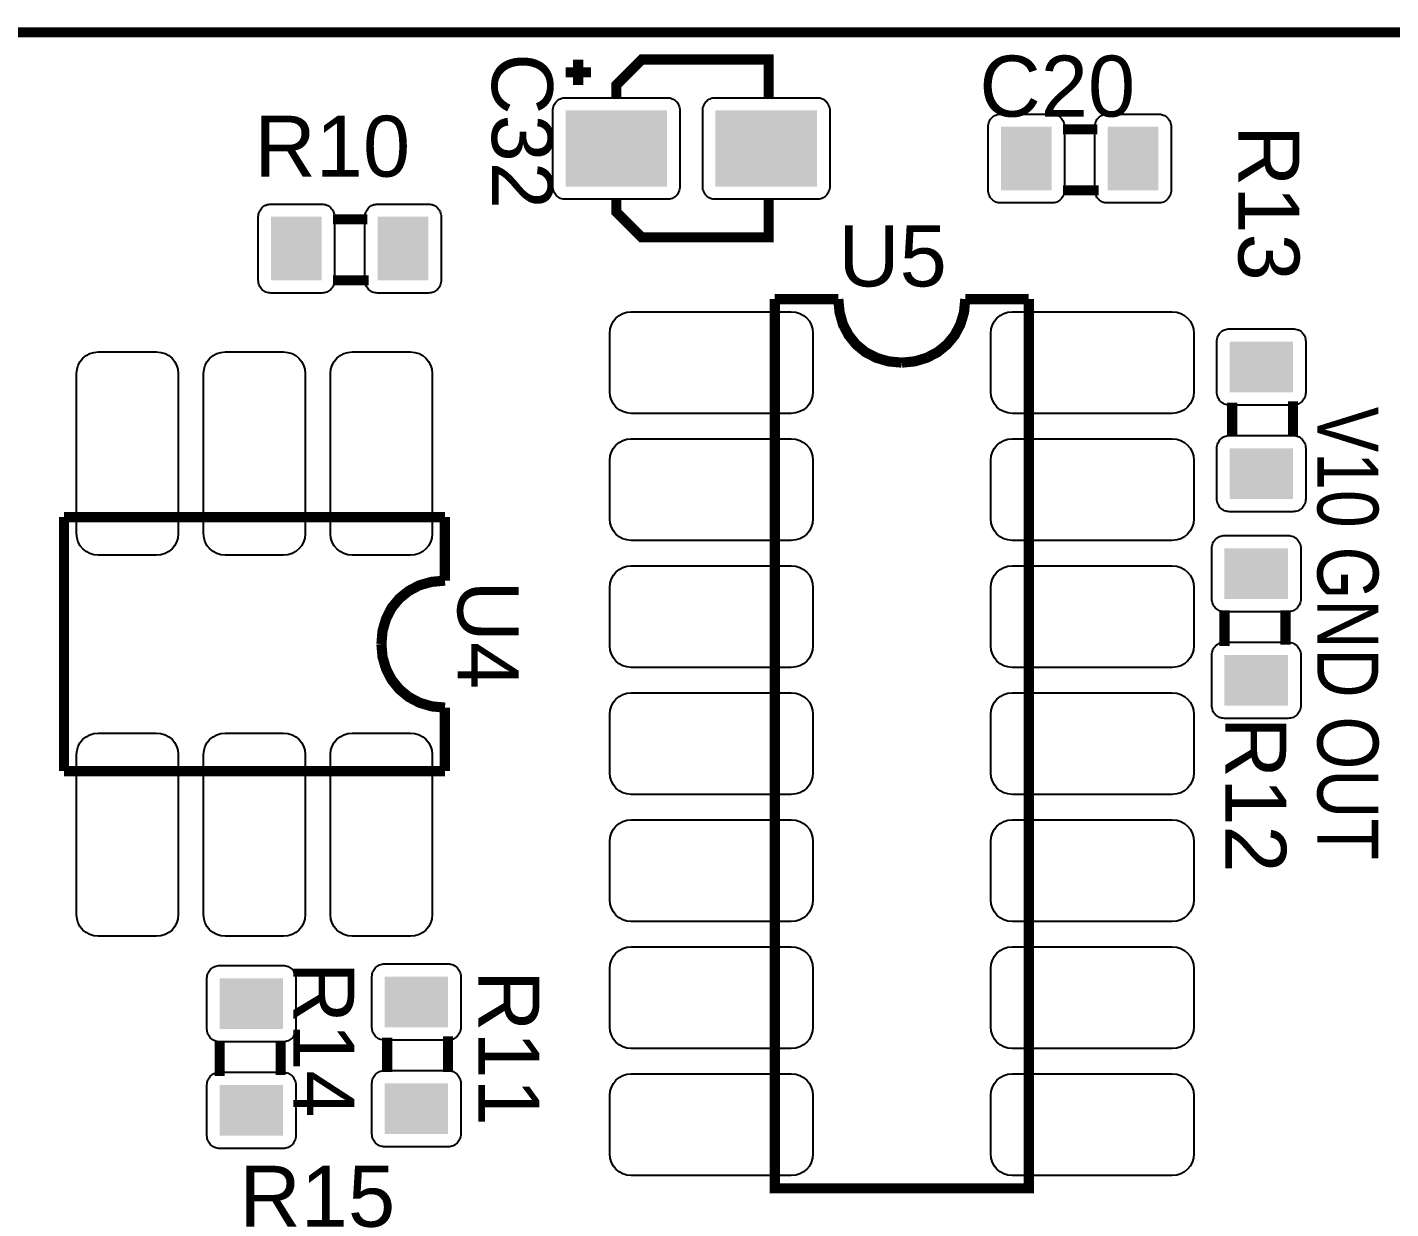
# Model space of a CAD drawing. Header units: inches. Extents: x 15 to 148, y 10 to 111.
# Drawn here: x 131.947 to 133.235, y 107.409 to 108.525 of the extents above; entities that cross this region are included whole.
import ezdxf

# ---------------------------------------------------------------- set-up
doc = ezdxf.new("R2010")
doc.units = ezdxf.units.IN
doc.header["$MEASUREMENT"] = 0
doc.layers.add('BLK_12AWG', color=7, linetype='Continuous')

# ---------------------------------------------------------------- blocks, each defined once
blk = doc.blocks.new('RPAD')
blk.add_trace([(-0.5, -0.5), (-0.5, 0.5), (0.5, -0.5), (0.5, 0.5)])
blk = doc.blocks.new('i2c')
at = {"const_width": 0.008}
for points in [[(129.4798, 105.3043), (131.5396, 105.3043), (131.5396, 109.1728), (129.4798, 109.1728), (129.4798, 105.3043)], [(129.4798, 105.3043), (131.5396, 105.3043), (131.5396, 109.1728), (129.4798, 109.1728), (129.4798, 105.3043)], [(129.4798, 105.3043), (131.5396, 105.3043), (131.5396, 109.1728), (129.4798, 109.1728), (129.4798, 105.3043)], [(129.7982, 108.6206), (129.7702, 108.6206)], [(129.7982, 108.6206), (129.7702, 108.6206)], [(129.7982, 108.6206), (129.7702, 108.6206)], [(129.9349, 108.6146), (129.9619, 108.6146)], [(129.9349, 108.6146), (129.9619, 108.6146)], [(129.9349, 108.6146), (129.9619, 108.6146)], [(129.7982, 108.5726), (129.7712, 108.5726)], [(129.7982, 108.5726), (129.7712, 108.5726)], [(129.7982, 108.5726), (129.7712, 108.5726)], [(129.9349, 108.5666), (129.9629, 108.5666)], [(129.9349, 108.5666), (129.9629, 108.5666)], [(129.9349, 108.5666), (129.9629, 108.5666)], [(129.5561, 108.4395), (129.5561, 108.4665)], [(129.5561, 108.4395), (129.5561, 108.4665)], [(129.5561, 108.4395), (129.5561, 108.4665)], [(129.6041, 108.4395), (129.6041, 108.4675)], [(129.6041, 108.4395), (129.6041, 108.4675)], [(129.6041, 108.4395), (129.6041, 108.4675)], [(129.6898, 108.3625), (129.6898, 108.4125)], [(129.6898, 108.2125), (130.3898, 108.2125), (130.3898, 108.4125), (129.6898, 108.4125)], [(129.6898, 108.3625), (129.6898, 108.4125)], [(129.6898, 108.2125), (130.3898, 108.2125), (130.3898, 108.4125), (129.6898, 108.4125)], [(129.6898, 108.3625), (129.6898, 108.4125)], [(129.6898, 108.2125), (130.3898, 108.2125), (130.3898, 108.4125), (129.6898, 108.4125)], [(129.7398, 108.3125), (129.7388, 108.3227), (129.736, 108.3321), (129.7316, 108.3406), (129.7256, 108.348), (129.7183, 108.3541), (129.7098, 108.3586), (129.7002, 108.3615), (129.6898, 108.3625)], [(129.7398, 108.3125), (129.7388, 108.3227), (129.736, 108.3321), (129.7316, 108.3406), (129.7256, 108.348), (129.7183, 108.3541), (129.7098, 108.3586), (129.7002, 108.3615), (129.6898, 108.3625)], [(129.7398, 108.3125), (129.7388, 108.3227), (129.736, 108.3321), (129.7316, 108.3406), (129.7256, 108.348), (129.7183, 108.3541), (129.7098, 108.3586), (129.7002, 108.3615), (129.6898, 108.3625)], [(129.7398, 108.3125), (129.7388, 108.302), (129.736, 108.2925), (129.7316, 108.2839), (129.7256, 108.2766), (129.7183, 108.2707), (129.7098, 108.2662), (129.7002, 108.2635), (129.6898, 108.2625)], [(129.7398, 108.3125), (129.7388, 108.302), (129.736, 108.2925), (129.7316, 108.2839), (129.7256, 108.2766), (129.7183, 108.2707), (129.7098, 108.2662), (129.7002, 108.2635), (129.6898, 108.2625)], [(129.7398, 108.3125), (129.7388, 108.302), (129.736, 108.2925), (129.7316, 108.2839), (129.7256, 108.2766), (129.7183, 108.2707), (129.7098, 108.2662), (129.7002, 108.2635), (129.6898, 108.2625)], [(129.6898, 108.2125), (129.6898, 108.2625)], [(129.6898, 108.2125), (129.6898, 108.2625)], [(129.6898, 108.2125), (129.6898, 108.2625)], [(129.5312, 108.0877), (129.5212, 108.0877), (129.5012, 108.1077), (129.5012, 108.2077), (129.5312, 108.2077)], [(129.5312, 108.0877), (129.5212, 108.0877), (129.5012, 108.1077), (129.5012, 108.2077), (129.5312, 108.2077)], [(129.5312, 108.0877), (129.5212, 108.0877), (129.5012, 108.1077), (129.5012, 108.2077), (129.5312, 108.2077)], [(129.6112, 108.2077), (129.6412, 108.2077), (129.6412, 108.1077), (129.6212, 108.0877), (129.6112, 108.0877)], [(129.6112, 108.2077), (129.6412, 108.2077), (129.6412, 108.1077), (129.6212, 108.0877), (129.6112, 108.0877)], [(129.6112, 108.2077), (129.6412, 108.2077), (129.6412, 108.1077), (129.6212, 108.0877), (129.6112, 108.0877)], [(129.5112, 108.0677), (129.5112, 108.0477)], [(129.5112, 108.0677), (129.5112, 108.0477)], [(129.5112, 108.0677), (129.5112, 108.0477)], [(129.5212, 108.0577), (129.5012, 108.0577)], [(129.5212, 108.0577), (129.5012, 108.0577)], [(129.5212, 108.0577), (129.5012, 108.0577)], [(129.8614, 107.9527), (129.9114, 107.9527)], [(129.8614, 107.9527), (129.8614, 107.6527)], [(129.8614, 107.9527), (129.9114, 107.9527)], [(129.8614, 107.9527), (129.8614, 107.6527)], [(129.8614, 107.9527), (129.9114, 107.9527)], [(129.8614, 107.9527), (129.8614, 107.6527)], [(129.9614, 107.9027), (129.9509, 107.9036), (129.9414, 107.9064), (129.9328, 107.9108), (129.9255, 107.9168), (129.9196, 107.9241), (129.9151, 107.9326), (129.9124, 107.9422), (129.9114, 107.9527)], [(129.9614, 107.9027), (129.9509, 107.9036), (129.9414, 107.9064), (129.9328, 107.9108), (129.9255, 107.9168), (129.9196, 107.9241), (129.9151, 107.9326), (129.9124, 107.9422), (129.9114, 107.9527)], [(129.9614, 107.9027), (129.9509, 107.9036), (129.9414, 107.9064), (129.9328, 107.9108), (129.9255, 107.9168), (129.9196, 107.9241), (129.9151, 107.9326), (129.9124, 107.9422), (129.9114, 107.9527)], [(129.9614, 107.9027), (129.9716, 107.9036), (129.981, 107.9064), (129.9895, 107.9108), (129.9969, 107.9168), (130.003, 107.9241), (130.0075, 107.9326), (130.0104, 107.9422), (130.0114, 107.9527)], [(129.9614, 107.9027), (129.9716, 107.9036), (129.981, 107.9064), (129.9895, 107.9108), (129.9969, 107.9168), (130.003, 107.9241), (130.0075, 107.9326), (130.0104, 107.9422), (130.0114, 107.9527)], [(129.9614, 107.9027), (129.9716, 107.9036), (129.981, 107.9064), (129.9895, 107.9108), (129.9969, 107.9168), (130.003, 107.9241), (130.0075, 107.9326), (130.0104, 107.9422), (130.0114, 107.9527)], [(130.0114, 107.9527), (130.0614, 107.9527)], [(130.0114, 107.9527), (130.0614, 107.9527)], [(130.0114, 107.9527), (130.0614, 107.9527)], [(130.0614, 107.9527), (130.0614, 107.6527)], [(130.0614, 107.9527), (130.0614, 107.6527)], [(130.0614, 107.9527), (130.0614, 107.6527)], [(130.2982, 107.9552), (130.2702, 107.9552)], [(130.2982, 107.9552), (130.2702, 107.9552)], [(130.2982, 107.9552), (130.2702, 107.9552)], [(130.2982, 107.9072), (130.2712, 107.9072)], [(130.2982, 107.9072), (130.2712, 107.9072)], [(130.2982, 107.9072), (130.2712, 107.9072)], [(129.675, 107.8647), (129.675, 107.8927)], [(129.675, 107.8647), (129.675, 107.8927)], [(129.675, 107.8647), (129.675, 107.8927)], [(129.627, 107.8647), (129.627, 107.8917)], [(129.627, 107.8647), (129.627, 107.8917)], [(129.627, 107.8647), (129.627, 107.8917)], [(130.2735, 107.8233), (130.3005, 107.8233)], [(130.2735, 107.8233), (130.3005, 107.8233)], [(130.2735, 107.8233), (130.3005, 107.8233)], [(130.2735, 107.7753), (130.3015, 107.7753)], [(130.2735, 107.7753), (130.3015, 107.7753)], [(130.2735, 107.7753), (130.3015, 107.7753)], [(129.8614, 107.6527), (130.0614, 107.6527)], [(129.8614, 107.6527), (130.0614, 107.6527)], [(129.8614, 107.6527), (130.0614, 107.6527)]]:
    blk.add_lwpolyline(points, dxfattribs=at)
for points in [[(129.7632, 108.5606), (129.7232, 108.5606), (129.7221, 108.5606), (129.7211, 108.5608), (129.7201, 108.561), (129.7192, 108.5614), (129.7183, 108.5618), (129.7175, 108.5623), (129.7168, 108.5628), (129.716, 108.5635), (129.7154, 108.5642), (129.7148, 108.5649), (129.7143, 108.5658), (129.7139, 108.5666), (129.7136, 108.5676), (129.7134, 108.5685), (129.7132, 108.5695), (129.7132, 108.5706), (129.7132, 108.6206), (129.7132, 108.6216), (129.7134, 108.6226), (129.7136, 108.6236), (129.7139, 108.6245), (129.7143, 108.6254), (129.7148, 108.6262), (129.7154, 108.627), (129.716, 108.6277), (129.7168, 108.6283), (129.7175, 108.6289), (129.7183, 108.6294), (129.7192, 108.6298), (129.7201, 108.6301), (129.7211, 108.6304), (129.7221, 108.6305), (129.7232, 108.6306), (129.7632, 108.6306), (129.7642, 108.6305), (129.7652, 108.6304), (129.7662, 108.6301), (129.7671, 108.6298), (129.768, 108.6294), (129.7688, 108.6289), (129.7696, 108.6283), (129.7703, 108.6277), (129.7709, 108.627), (129.7715, 108.6262), (129.772, 108.6254), (129.7724, 108.6245), (129.7727, 108.6236), (129.773, 108.6226), (129.7731, 108.6216), (129.7732, 108.6206), (129.7732, 108.5706), (129.7731, 108.5695), (129.773, 108.5685), (129.7727, 108.5676), (129.7724, 108.5666), (129.772, 108.5658), (129.7715, 108.5649), (129.7709, 108.5642), (129.7703, 108.5635), (129.7696, 108.5628), (129.7688, 108.5623), (129.768, 108.5618), (129.7671, 108.5614), (129.7662, 108.561), (129.7652, 108.5608), (129.7642, 108.5606), (129.7632, 108.5606)], [(129.8472, 108.5606), (129.8072, 108.5606), (129.8061, 108.5606), (129.8051, 108.5608), (129.8041, 108.561), (129.8032, 108.5614), (129.8023, 108.5618), (129.8015, 108.5623), (129.8008, 108.5628), (129.8, 108.5635), (129.7994, 108.5642), (129.7988, 108.5649), (129.7983, 108.5658), (129.7979, 108.5666), (129.7976, 108.5676), (129.7974, 108.5685), (129.7972, 108.5695), (129.7972, 108.5706), (129.7972, 108.6206), (129.7972, 108.6216), (129.7974, 108.6226), (129.7976, 108.6236), (129.7979, 108.6245), (129.7983, 108.6254), (129.7988, 108.6262), (129.7994, 108.627), (129.8, 108.6277), (129.8008, 108.6283), (129.8015, 108.6289), (129.8023, 108.6294), (129.8032, 108.6298), (129.8041, 108.6301), (129.8051, 108.6304), (129.8061, 108.6305), (129.8072, 108.6306), (129.8472, 108.6306), (129.8482, 108.6305), (129.8492, 108.6304), (129.8502, 108.6301), (129.8511, 108.6298), (129.852, 108.6294), (129.8528, 108.6289), (129.8536, 108.6283), (129.8543, 108.6277), (129.8549, 108.627), (129.8555, 108.6262), (129.856, 108.6254), (129.8564, 108.6245), (129.8567, 108.6236), (129.857, 108.6226), (129.8571, 108.6216), (129.8572, 108.6206), (129.8572, 108.5706), (129.8571, 108.5695), (129.857, 108.5685), (129.8567, 108.5676), (129.8564, 108.5666), (129.856, 108.5658), (129.8555, 108.5649), (129.8549, 108.5642), (129.8543, 108.5635), (129.8536, 108.5628), (129.8528, 108.5623), (129.852, 108.5618), (129.8511, 108.5614), (129.8502, 108.561), (129.8492, 108.5608), (129.8482, 108.5606), (129.8472, 108.5606)], [(129.8859, 108.6266), (129.9259, 108.6266), (129.9269, 108.6266), (129.9279, 108.6264), (129.9289, 108.6262), (129.9298, 108.6259), (129.9307, 108.6255), (129.9315, 108.625), (129.9323, 108.6244), (129.933, 108.6238), (129.9336, 108.623), (129.9342, 108.6223), (129.9347, 108.6215), (129.9351, 108.6206), (129.9355, 108.6197), (129.9357, 108.6187), (129.9358, 108.6177), (129.9359, 108.6166), (129.9359, 108.5666), (129.9358, 108.5656), (129.9357, 108.5646), (129.9355, 108.5636), (129.9351, 108.5627), (129.9347, 108.5618), (129.9342, 108.561), (129.9336, 108.5602), (129.933, 108.5595), (129.9323, 108.5589), (129.9315, 108.5583), (129.9307, 108.5578), (129.9298, 108.5574), (129.9289, 108.5571), (129.9279, 108.5568), (129.9269, 108.5567), (129.9259, 108.5566), (129.8859, 108.5566), (129.8849, 108.5567), (129.8838, 108.5568), (129.8829, 108.5571), (129.882, 108.5574), (129.8811, 108.5578), (129.8803, 108.5583), (129.8795, 108.5589), (129.8788, 108.5595), (129.8781, 108.5602), (129.8776, 108.561), (129.8771, 108.5618), (129.8767, 108.5627), (129.8763, 108.5636), (129.8761, 108.5646), (129.8759, 108.5656), (129.8759, 108.5666), (129.8759, 108.6166), (129.8759, 108.6177), (129.8761, 108.6187), (129.8763, 108.6197), (129.8767, 108.6206), (129.8771, 108.6215), (129.8776, 108.6223), (129.8781, 108.623), (129.8788, 108.6238), (129.8795, 108.6244), (129.8803, 108.625), (129.8811, 108.6255), (129.882, 108.6259), (129.8829, 108.6262), (129.8838, 108.6264), (129.8849, 108.6266), (129.8859, 108.6266)], [(129.9699, 108.6266), (130.0099, 108.6266), (130.0109, 108.6266), (130.0119, 108.6264), (130.0129, 108.6262), (130.0138, 108.6259), (130.0147, 108.6255), (130.0155, 108.625), (130.0163, 108.6244), (130.017, 108.6238), (130.0176, 108.623), (130.0182, 108.6223), (130.0187, 108.6215), (130.0191, 108.6206), (130.0195, 108.6197), (130.0197, 108.6187), (130.0198, 108.6177), (130.0199, 108.6166), (130.0199, 108.5666), (130.0198, 108.5656), (130.0197, 108.5646), (130.0195, 108.5636), (130.0191, 108.5627), (130.0187, 108.5618), (130.0182, 108.561), (130.0176, 108.5602), (130.017, 108.5595), (130.0163, 108.5589), (130.0155, 108.5583), (130.0147, 108.5578), (130.0138, 108.5574), (130.0129, 108.5571), (130.0119, 108.5568), (130.0109, 108.5567), (130.0099, 108.5566), (129.9699, 108.5566), (129.9689, 108.5567), (129.9678, 108.5568), (129.9669, 108.5571), (129.966, 108.5574), (129.9651, 108.5578), (129.9643, 108.5583), (129.9635, 108.5589), (129.9628, 108.5595), (129.9621, 108.5602), (129.9616, 108.561), (129.9611, 108.5618), (129.9607, 108.5627), (129.9603, 108.5636), (129.9601, 108.5646), (129.9599, 108.5656), (129.9599, 108.5666), (129.9599, 108.6166), (129.9599, 108.6177), (129.9601, 108.6187), (129.9603, 108.6197), (129.9607, 108.6206), (129.9611, 108.6215), (129.9616, 108.6223), (129.9621, 108.623), (129.9628, 108.6238), (129.9635, 108.6244), (129.9643, 108.625), (129.9651, 108.6255), (129.966, 108.6259), (129.9669, 108.6262), (129.9678, 108.6264), (129.9689, 108.6266), (129.9699, 108.6266)], [(129.7168, 108.5425), (129.7628, 108.5425), (129.7662, 108.5422), (129.7694, 108.5412), (129.7723, 108.5397), (129.7748, 108.5376), (129.7769, 108.5351), (129.7784, 108.5322), (129.7794, 108.529), (129.7798, 108.5255), (129.7798, 108.3995), (129.7794, 108.396), (129.7784, 108.3928), (129.7769, 108.3899), (129.7748, 108.3874), (129.7723, 108.3854), (129.7694, 108.3838), (129.7662, 108.3828), (129.7628, 108.3825), (129.7168, 108.3825), (129.7133, 108.3828), (129.7101, 108.3838), (129.7072, 108.3854), (129.7047, 108.3874), (129.7026, 108.3899), (129.7011, 108.3928), (129.7001, 108.396), (129.6998, 108.3995), (129.6998, 108.5255), (129.7001, 108.529), (129.7011, 108.5322), (129.7026, 108.5351), (129.7047, 108.5376), (129.7072, 108.5397), (129.7101, 108.5412), (129.7133, 108.5422), (129.7168, 108.5425)], [(129.8168, 108.5425), (129.8628, 108.5425), (129.8662, 108.5422), (129.8694, 108.5412), (129.8723, 108.5397), (129.8748, 108.5376), (129.8769, 108.5351), (129.8784, 108.5322), (129.8794, 108.529), (129.8798, 108.5255), (129.8798, 108.3995), (129.8794, 108.396), (129.8784, 108.3928), (129.8769, 108.3899), (129.8748, 108.3874), (129.8723, 108.3854), (129.8694, 108.3838), (129.8662, 108.3828), (129.8628, 108.3825), (129.8168, 108.3825), (129.8133, 108.3828), (129.8101, 108.3838), (129.8072, 108.3854), (129.8047, 108.3874), (129.8026, 108.3899), (129.8011, 108.3928), (129.8001, 108.396), (129.7998, 108.3995), (129.7998, 108.5255), (129.8001, 108.529), (129.8011, 108.5322), (129.8026, 108.5351), (129.8047, 108.5376), (129.8072, 108.5397), (129.8101, 108.5412), (129.8133, 108.5422), (129.8168, 108.5425)], [(129.9168, 108.5425), (129.9628, 108.5425), (129.9662, 108.5422), (129.9694, 108.5412), (129.9723, 108.5397), (129.9748, 108.5376), (129.9769, 108.5351), (129.9784, 108.5322), (129.9794, 108.529), (129.9798, 108.5255), (129.9798, 108.3995), (129.9794, 108.396), (129.9784, 108.3928), (129.9769, 108.3899), (129.9748, 108.3874), (129.9723, 108.3854), (129.9694, 108.3838), (129.9662, 108.3828), (129.9628, 108.3825), (129.9168, 108.3825), (129.9133, 108.3828), (129.9101, 108.3838), (129.9072, 108.3854), (129.9047, 108.3874), (129.9026, 108.3899), (129.9011, 108.3928), (129.9001, 108.396), (129.8998, 108.3995), (129.8998, 108.5255), (129.9001, 108.529), (129.9011, 108.5322), (129.9026, 108.5351), (129.9047, 108.5376), (129.9072, 108.5397), (129.9101, 108.5412), (129.9133, 108.5422), (129.9168, 108.5425)], [(130.0168, 108.5425), (130.0628, 108.5425), (130.0662, 108.5422), (130.0694, 108.5412), (130.0723, 108.5397), (130.0748, 108.5376), (130.0769, 108.5351), (130.0784, 108.5322), (130.0794, 108.529), (130.0798, 108.5255), (130.0798, 108.3995), (130.0794, 108.396), (130.0784, 108.3928), (130.0769, 108.3899), (130.0748, 108.3874), (130.0723, 108.3854), (130.0694, 108.3838), (130.0662, 108.3828), (130.0628, 108.3825), (130.0168, 108.3825), (130.0133, 108.3828), (130.0101, 108.3838), (130.0072, 108.3854), (130.0047, 108.3874), (130.0026, 108.3899), (130.0011, 108.3928), (130.0001, 108.396), (129.9998, 108.3995), (129.9998, 108.5255), (130.0001, 108.529), (130.0011, 108.5322), (130.0026, 108.5351), (130.0047, 108.5376), (130.0072, 108.5397), (130.0101, 108.5412), (130.0133, 108.5422), (130.0168, 108.5425)], [(130.1168, 108.5425), (130.1628, 108.5425), (130.1662, 108.5422), (130.1694, 108.5412), (130.1723, 108.5397), (130.1748, 108.5376), (130.1769, 108.5351), (130.1784, 108.5322), (130.1794, 108.529), (130.1798, 108.5255), (130.1798, 108.3995), (130.1794, 108.396), (130.1784, 108.3928), (130.1769, 108.3899), (130.1748, 108.3874), (130.1723, 108.3854), (130.1694, 108.3838), (130.1662, 108.3828), (130.1628, 108.3825), (130.1168, 108.3825), (130.1133, 108.3828), (130.1101, 108.3838), (130.1072, 108.3854), (130.1047, 108.3874), (130.1026, 108.3899), (130.1011, 108.3928), (130.1001, 108.396), (130.0998, 108.3995), (130.0998, 108.5255), (130.1001, 108.529), (130.1011, 108.5322), (130.1026, 108.5351), (130.1047, 108.5376), (130.1072, 108.5397), (130.1101, 108.5412), (130.1133, 108.5422), (130.1168, 108.5425)], [(130.2168, 108.5425), (130.2628, 108.5425), (130.2662, 108.5422), (130.2694, 108.5412), (130.2723, 108.5397), (130.2748, 108.5376), (130.2769, 108.5351), (130.2784, 108.5322), (130.2794, 108.529), (130.2798, 108.5255), (130.2798, 108.3995), (130.2794, 108.396), (130.2784, 108.3928), (130.2769, 108.3899), (130.2748, 108.3874), (130.2723, 108.3854), (130.2694, 108.3838), (130.2662, 108.3828), (130.2628, 108.3825), (130.2168, 108.3825), (130.2133, 108.3828), (130.2101, 108.3838), (130.2072, 108.3854), (130.2047, 108.3874), (130.2026, 108.3899), (130.2011, 108.3928), (130.2001, 108.396), (130.1998, 108.3995), (130.1998, 108.5255), (130.2001, 108.529), (130.2011, 108.5322), (130.2026, 108.5351), (130.2047, 108.5376), (130.2072, 108.5397), (130.2101, 108.5412), (130.2133, 108.5422), (130.2168, 108.5425)], [(130.3168, 108.5425), (130.3628, 108.5425), (130.3662, 108.5422), (130.3694, 108.5412), (130.3723, 108.5397), (130.3748, 108.5376), (130.3769, 108.5351), (130.3784, 108.5322), (130.3794, 108.529), (130.3798, 108.5255), (130.3798, 108.3995), (130.3794, 108.396), (130.3784, 108.3928), (130.3769, 108.3899), (130.3748, 108.3874), (130.3723, 108.3854), (130.3694, 108.3838), (130.3662, 108.3828), (130.3628, 108.3825), (130.3168, 108.3825), (130.3133, 108.3828), (130.3101, 108.3838), (130.3072, 108.3854), (130.3047, 108.3874), (130.3026, 108.3899), (130.3011, 108.3928), (130.3001, 108.396), (130.2998, 108.3995), (130.2998, 108.5255), (130.3001, 108.529), (130.3011, 108.5322), (130.3026, 108.5351), (130.3047, 108.5376), (130.3072, 108.5397), (130.3101, 108.5412), (130.3133, 108.5422), (130.3168, 108.5425)], [(129.5441, 108.4745), (129.5441, 108.5145), (129.5442, 108.5156), (129.5443, 108.5166), (129.5446, 108.5176), (129.5449, 108.5185), (129.5453, 108.5194), (129.5458, 108.5202), (129.5464, 108.5209), (129.547, 108.5217), (129.5477, 108.5223), (129.5485, 108.5229), (129.5493, 108.5234), (129.5502, 108.5238), (129.5511, 108.5241), (129.5521, 108.5243), (129.5531, 108.5245), (129.5541, 108.5245), (129.6041, 108.5245), (129.6052, 108.5245), (129.6062, 108.5243), (129.6071, 108.5241), (129.6081, 108.5238), (129.6089, 108.5234), (129.6098, 108.5229), (129.6105, 108.5223), (129.6112, 108.5217), (129.6119, 108.5209), (129.6124, 108.5202), (129.6129, 108.5194), (129.6134, 108.5185), (129.6137, 108.5176), (129.6139, 108.5166), (129.6141, 108.5156), (129.6141, 108.5145), (129.6141, 108.4745), (129.6141, 108.4735), (129.6139, 108.4725), (129.6137, 108.4715), (129.6134, 108.4706), (129.6129, 108.4697), (129.6124, 108.4689), (129.6119, 108.4681), (129.6112, 108.4674), (129.6105, 108.4668), (129.6098, 108.4662), (129.6089, 108.4657), (129.6081, 108.4653), (129.6071, 108.465), (129.6062, 108.4647), (129.6052, 108.4646), (129.6041, 108.4645), (129.5541, 108.4645), (129.5531, 108.4646), (129.5521, 108.4647), (129.5511, 108.465), (129.5502, 108.4653), (129.5493, 108.4657), (129.5485, 108.4662), (129.5477, 108.4668), (129.547, 108.4674), (129.5464, 108.4681), (129.5458, 108.4689), (129.5453, 108.4697), (129.5449, 108.4706), (129.5446, 108.4715), (129.5443, 108.4725), (129.5442, 108.4735), (129.5441, 108.4745)], [(129.5441, 108.3905), (129.5441, 108.4305), (129.5442, 108.4316), (129.5443, 108.4326), (129.5446, 108.4336), (129.5449, 108.4345), (129.5453, 108.4354), (129.5458, 108.4362), (129.5464, 108.4369), (129.547, 108.4377), (129.5477, 108.4383), (129.5485, 108.4389), (129.5493, 108.4394), (129.5502, 108.4398), (129.5511, 108.4401), (129.5521, 108.4403), (129.5531, 108.4405), (129.5541, 108.4405), (129.6041, 108.4405), (129.6052, 108.4405), (129.6062, 108.4403), (129.6071, 108.4401), (129.6081, 108.4398), (129.6089, 108.4394), (129.6098, 108.4389), (129.6105, 108.4383), (129.6112, 108.4377), (129.6119, 108.4369), (129.6124, 108.4362), (129.6129, 108.4354), (129.6134, 108.4345), (129.6137, 108.4336), (129.6139, 108.4326), (129.6141, 108.4316), (129.6141, 108.4305), (129.6141, 108.3905), (129.6141, 108.3895), (129.6139, 108.3885), (129.6137, 108.3875), (129.6134, 108.3866), (129.6129, 108.3857), (129.6124, 108.3849), (129.6119, 108.3841), (129.6112, 108.3834), (129.6105, 108.3828), (129.6098, 108.3822), (129.6089, 108.3817), (129.6081, 108.3813), (129.6071, 108.381), (129.6062, 108.3807), (129.6052, 108.3806), (129.6041, 108.3805), (129.5541, 108.3805), (129.5531, 108.3806), (129.5521, 108.3807), (129.5511, 108.381), (129.5502, 108.3813), (129.5493, 108.3817), (129.5485, 108.3822), (129.5477, 108.3828), (129.547, 108.3834), (129.5464, 108.3841), (129.5458, 108.3849), (129.5453, 108.3857), (129.5449, 108.3866), (129.5446, 108.3875), (129.5443, 108.3885), (129.5442, 108.3895), (129.5441, 108.3905)], [(129.6012, 108.1557), (129.5412, 108.1557), (129.5402, 108.1558), (129.5392, 108.1559), (129.5382, 108.1561), (129.5373, 108.1565), (129.5364, 108.1569), (129.5356, 108.1574), (129.5348, 108.158), (129.5341, 108.1586), (129.5335, 108.1593), (129.5329, 108.1601), (129.5324, 108.1609), (129.532, 108.1618), (129.5317, 108.1627), (129.5314, 108.1637), (129.5313, 108.1647), (129.5312, 108.1657), (129.5312, 108.2457), (129.5313, 108.2467), (129.5314, 108.2478), (129.5317, 108.2487), (129.532, 108.2496), (129.5324, 108.2505), (129.5329, 108.2513), (129.5335, 108.2521), (129.5341, 108.2528), (129.5348, 108.2535), (129.5356, 108.254), (129.5364, 108.2545), (129.5373, 108.2549), (129.5382, 108.2553), (129.5392, 108.2555), (129.5402, 108.2557), (129.5412, 108.2557), (129.6012, 108.2557), (129.6023, 108.2557), (129.6033, 108.2555), (129.6043, 108.2553), (129.6052, 108.2549), (129.6061, 108.2545), (129.6069, 108.254), (129.6077, 108.2535), (129.6084, 108.2528), (129.609, 108.2521), (129.6096, 108.2513), (129.6101, 108.2505), (129.6105, 108.2496), (129.6108, 108.2487), (129.611, 108.2478), (129.6112, 108.2467), (129.6112, 108.2457), (129.6112, 108.1657), (129.6112, 108.1647), (129.611, 108.1637), (129.6108, 108.1627), (129.6105, 108.1618), (129.6101, 108.1609), (129.6096, 108.1601), (129.609, 108.1593), (129.6084, 108.1586), (129.6077, 108.158), (129.6069, 108.1574), (129.6061, 108.1569), (129.6052, 108.1565), (129.6043, 108.1561), (129.6033, 108.1559), (129.6023, 108.1558), (129.6012, 108.1557)], [(129.7168, 108.2425), (129.7628, 108.2425), (129.7662, 108.2422), (129.7694, 108.2412), (129.7723, 108.2397), (129.7748, 108.2376), (129.7769, 108.2351), (129.7784, 108.2322), (129.7794, 108.229), (129.7798, 108.2255), (129.7798, 108.0995), (129.7794, 108.096), (129.7784, 108.0928), (129.7769, 108.0899), (129.7748, 108.0874), (129.7723, 108.0854), (129.7694, 108.0838), (129.7662, 108.0828), (129.7628, 108.0825), (129.7168, 108.0825), (129.7133, 108.0828), (129.7101, 108.0838), (129.7072, 108.0854), (129.7047, 108.0874), (129.7026, 108.0899), (129.7011, 108.0928), (129.7001, 108.096), (129.6998, 108.0995), (129.6998, 108.2255), (129.7001, 108.229), (129.7011, 108.2322), (129.7026, 108.2351), (129.7047, 108.2376), (129.7072, 108.2397), (129.7101, 108.2412), (129.7133, 108.2422), (129.7168, 108.2425)], [(129.8168, 108.2425), (129.8628, 108.2425), (129.8662, 108.2422), (129.8694, 108.2412), (129.8723, 108.2397), (129.8748, 108.2376), (129.8769, 108.2351), (129.8784, 108.2322), (129.8794, 108.229), (129.8798, 108.2255), (129.8798, 108.0995), (129.8794, 108.096), (129.8784, 108.0928), (129.8769, 108.0899), (129.8748, 108.0874), (129.8723, 108.0854), (129.8694, 108.0838), (129.8662, 108.0828), (129.8628, 108.0825), (129.8168, 108.0825), (129.8133, 108.0828), (129.8101, 108.0838), (129.8072, 108.0854), (129.8047, 108.0874), (129.8026, 108.0899), (129.8011, 108.0928), (129.8001, 108.096), (129.7998, 108.0995), (129.7998, 108.2255), (129.8001, 108.229), (129.8011, 108.2322), (129.8026, 108.2351), (129.8047, 108.2376), (129.8072, 108.2397), (129.8101, 108.2412), (129.8133, 108.2422), (129.8168, 108.2425)], [(129.9168, 108.2425), (129.9628, 108.2425), (129.9662, 108.2422), (129.9694, 108.2412), (129.9723, 108.2397), (129.9748, 108.2376), (129.9769, 108.2351), (129.9784, 108.2322), (129.9794, 108.229), (129.9798, 108.2255), (129.9798, 108.0995), (129.9794, 108.096), (129.9784, 108.0928), (129.9769, 108.0899), (129.9748, 108.0874), (129.9723, 108.0854), (129.9694, 108.0838), (129.9662, 108.0828), (129.9628, 108.0825), (129.9168, 108.0825), (129.9133, 108.0828), (129.9101, 108.0838), (129.9072, 108.0854), (129.9047, 108.0874), (129.9026, 108.0899), (129.9011, 108.0928), (129.9001, 108.096), (129.8998, 108.0995), (129.8998, 108.2255), (129.9001, 108.229), (129.9011, 108.2322), (129.9026, 108.2351), (129.9047, 108.2376), (129.9072, 108.2397), (129.9101, 108.2412), (129.9133, 108.2422), (129.9168, 108.2425)], [(130.0168, 108.2425), (130.0628, 108.2425), (130.0662, 108.2422), (130.0694, 108.2412), (130.0723, 108.2397), (130.0748, 108.2376), (130.0769, 108.2351), (130.0784, 108.2322), (130.0794, 108.229), (130.0798, 108.2255), (130.0798, 108.0995), (130.0794, 108.096), (130.0784, 108.0928), (130.0769, 108.0899), (130.0748, 108.0874), (130.0723, 108.0854), (130.0694, 108.0838), (130.0662, 108.0828), (130.0628, 108.0825), (130.0168, 108.0825), (130.0133, 108.0828), (130.0101, 108.0838), (130.0072, 108.0854), (130.0047, 108.0874), (130.0026, 108.0899), (130.0011, 108.0928), (130.0001, 108.096), (129.9998, 108.0995), (129.9998, 108.2255), (130.0001, 108.229), (130.0011, 108.2322), (130.0026, 108.2351), (130.0047, 108.2376), (130.0072, 108.2397), (130.0101, 108.2412), (130.0133, 108.2422), (130.0168, 108.2425)], [(130.1168, 108.2425), (130.1628, 108.2425), (130.1662, 108.2422), (130.1694, 108.2412), (130.1723, 108.2397), (130.1748, 108.2376), (130.1769, 108.2351), (130.1784, 108.2322), (130.1794, 108.229), (130.1798, 108.2255), (130.1798, 108.0995), (130.1794, 108.096), (130.1784, 108.0928), (130.1769, 108.0899), (130.1748, 108.0874), (130.1723, 108.0854), (130.1694, 108.0838), (130.1662, 108.0828), (130.1628, 108.0825), (130.1168, 108.0825), (130.1133, 108.0828), (130.1101, 108.0838), (130.1072, 108.0854), (130.1047, 108.0874), (130.1026, 108.0899), (130.1011, 108.0928), (130.1001, 108.096), (130.0998, 108.0995), (130.0998, 108.2255), (130.1001, 108.229), (130.1011, 108.2322), (130.1026, 108.2351), (130.1047, 108.2376), (130.1072, 108.2397), (130.1101, 108.2412), (130.1133, 108.2422), (130.1168, 108.2425)], [(130.2168, 108.2425), (130.2628, 108.2425), (130.2662, 108.2422), (130.2694, 108.2412), (130.2723, 108.2397), (130.2748, 108.2376), (130.2769, 108.2351), (130.2784, 108.2322), (130.2794, 108.229), (130.2798, 108.2255), (130.2798, 108.0995), (130.2794, 108.096), (130.2784, 108.0928), (130.2769, 108.0899), (130.2748, 108.0874), (130.2723, 108.0854), (130.2694, 108.0838), (130.2662, 108.0828), (130.2628, 108.0825), (130.2168, 108.0825), (130.2133, 108.0828), (130.2101, 108.0838), (130.2072, 108.0854), (130.2047, 108.0874), (130.2026, 108.0899), (130.2011, 108.0928), (130.2001, 108.096), (130.1998, 108.0995), (130.1998, 108.2255), (130.2001, 108.229), (130.2011, 108.2322), (130.2026, 108.2351), (130.2047, 108.2376), (130.2072, 108.2397), (130.2101, 108.2412), (130.2133, 108.2422), (130.2168, 108.2425)], [(130.3168, 108.2425), (130.3628, 108.2425), (130.3662, 108.2422), (130.3694, 108.2412), (130.3723, 108.2397), (130.3748, 108.2376), (130.3769, 108.2351), (130.3784, 108.2322), (130.3794, 108.229), (130.3798, 108.2255), (130.3798, 108.0995), (130.3794, 108.096), (130.3784, 108.0928), (130.3769, 108.0899), (130.3748, 108.0874), (130.3723, 108.0854), (130.3694, 108.0838), (130.3662, 108.0828), (130.3628, 108.0825), (130.3168, 108.0825), (130.3133, 108.0828), (130.3101, 108.0838), (130.3072, 108.0854), (130.3047, 108.0874), (130.3026, 108.0899), (130.3011, 108.0928), (130.3001, 108.096), (130.2998, 108.0995), (130.2998, 108.2255), (130.3001, 108.229), (130.3011, 108.2322), (130.3026, 108.2351), (130.3047, 108.2376), (130.3072, 108.2397), (130.3101, 108.2412), (130.3133, 108.2422), (130.3168, 108.2425)], [(129.6012, 108.0377), (129.5412, 108.0377), (129.5402, 108.0378), (129.5392, 108.0379), (129.5382, 108.0381), (129.5373, 108.0385), (129.5364, 108.0389), (129.5356, 108.0394), (129.5348, 108.04), (129.5341, 108.0406), (129.5335, 108.0413), (129.5329, 108.0421), (129.5324, 108.0429), (129.532, 108.0438), (129.5317, 108.0447), (129.5314, 108.0457), (129.5313, 108.0467), (129.5312, 108.0477), (129.5312, 108.1277), (129.5313, 108.1287), (129.5314, 108.1298), (129.5317, 108.1307), (129.532, 108.1316), (129.5324, 108.1325), (129.5329, 108.1333), (129.5335, 108.1341), (129.5341, 108.1348), (129.5348, 108.1355), (129.5356, 108.136), (129.5364, 108.1365), (129.5373, 108.1369), (129.5382, 108.1373), (129.5392, 108.1375), (129.5402, 108.1377), (129.5412, 108.1377), (129.6012, 108.1377), (129.6023, 108.1377), (129.6033, 108.1375), (129.6043, 108.1373), (129.6052, 108.1369), (129.6061, 108.1365), (129.6069, 108.136), (129.6077, 108.1355), (129.6084, 108.1348), (129.609, 108.1341), (129.6096, 108.1333), (129.6101, 108.1325), (129.6105, 108.1316), (129.6108, 108.1307), (129.611, 108.1298), (129.6112, 108.1287), (129.6112, 108.1277), (129.6112, 108.0477), (129.6112, 108.0467), (129.611, 108.0457), (129.6108, 108.0447), (129.6105, 108.0438), (129.6101, 108.0429), (129.6096, 108.0421), (129.609, 108.0413), (129.6084, 108.0406), (129.6077, 108.04), (129.6069, 108.0394), (129.6061, 108.0389), (129.6052, 108.0385), (129.6043, 108.0381), (129.6033, 108.0379), (129.6023, 108.0378), (129.6012, 108.0377)], [(130.2632, 107.8952), (130.2232, 107.8952), (130.2221, 107.8953), (130.2211, 107.8954), (130.2201, 107.8957), (130.2192, 107.896), (130.2183, 107.8964), (130.2175, 107.8969), (130.2168, 107.8975), (130.216, 107.8981), (130.2154, 107.8988), (130.2148, 107.8996), (130.2143, 107.9004), (130.2139, 107.9013), (130.2136, 107.9022), (130.2134, 107.9032), (130.2132, 107.9042), (130.2132, 107.9052), (130.2132, 107.9552), (130.2132, 107.9563), (130.2134, 107.9573), (130.2136, 107.9582), (130.2139, 107.9592), (130.2143, 107.96), (130.2148, 107.9609), (130.2154, 107.9616), (130.216, 107.9623), (130.2168, 107.963), (130.2175, 107.9635), (130.2183, 107.964), (130.2192, 107.9645), (130.2201, 107.9648), (130.2211, 107.965), (130.2221, 107.9652), (130.2232, 107.9652), (130.2632, 107.9652), (130.2642, 107.9652), (130.2652, 107.965), (130.2662, 107.9648), (130.2671, 107.9645), (130.268, 107.964), (130.2688, 107.9635), (130.2696, 107.963), (130.2703, 107.9623), (130.2709, 107.9616), (130.2715, 107.9609), (130.272, 107.96), (130.2724, 107.9592), (130.2727, 107.9582), (130.273, 107.9573), (130.2731, 107.9563), (130.2732, 107.9552), (130.2732, 107.9052), (130.2731, 107.9042), (130.273, 107.9032), (130.2727, 107.9022), (130.2724, 107.9013), (130.272, 107.9004), (130.2715, 107.8996), (130.2709, 107.8988), (130.2703, 107.8981), (130.2696, 107.8975), (130.2688, 107.8969), (130.268, 107.8964), (130.2671, 107.896), (130.2662, 107.8957), (130.2652, 107.8954), (130.2642, 107.8953), (130.2632, 107.8952)], [(130.3472, 107.8952), (130.3072, 107.8952), (130.3061, 107.8953), (130.3051, 107.8954), (130.3041, 107.8957), (130.3032, 107.896), (130.3023, 107.8964), (130.3015, 107.8969), (130.3008, 107.8975), (130.3, 107.8981), (130.2994, 107.8988), (130.2988, 107.8996), (130.2983, 107.9004), (130.2979, 107.9013), (130.2976, 107.9022), (130.2974, 107.9032), (130.2972, 107.9042), (130.2972, 107.9052), (130.2972, 107.9552), (130.2972, 107.9563), (130.2974, 107.9573), (130.2976, 107.9582), (130.2979, 107.9592), (130.2983, 107.96), (130.2988, 107.9609), (130.2994, 107.9616), (130.3, 107.9623), (130.3008, 107.963), (130.3015, 107.9635), (130.3023, 107.964), (130.3032, 107.9645), (130.3041, 107.9648), (130.3051, 107.965), (130.3061, 107.9652), (130.3072, 107.9652), (130.3472, 107.9652), (130.3482, 107.9652), (130.3492, 107.965), (130.3502, 107.9648), (130.3511, 107.9645), (130.352, 107.964), (130.3528, 107.9635), (130.3536, 107.963), (130.3543, 107.9623), (130.3549, 107.9616), (130.3555, 107.9609), (130.356, 107.96), (130.3564, 107.9592), (130.3567, 107.9582), (130.357, 107.9573), (130.3571, 107.9563), (130.3572, 107.9552), (130.3572, 107.9052), (130.3571, 107.9042), (130.357, 107.9032), (130.3567, 107.9022), (130.3564, 107.9013), (130.356, 107.9004), (130.3555, 107.8996), (130.3549, 107.8988), (130.3543, 107.8981), (130.3536, 107.8975), (130.3528, 107.8969), (130.352, 107.8964), (130.3511, 107.896), (130.3502, 107.8957), (130.3492, 107.8954), (130.3482, 107.8953), (130.3472, 107.8952)], [(129.615, 107.8997), (129.615, 107.9397), (129.615, 107.9408), (129.6152, 107.9418), (129.6154, 107.9428), (129.6158, 107.9437), (129.6162, 107.9446), (129.6167, 107.9454), (129.6172, 107.9461), (129.6179, 107.9468), (129.6186, 107.9475), (129.6194, 107.9481), (129.6202, 107.9486), (129.6211, 107.949), (129.622, 107.9493), (129.6229, 107.9495), (129.6239, 107.9497), (129.625, 107.9497), (129.675, 107.9497), (129.676, 107.9497), (129.677, 107.9495), (129.678, 107.9493), (129.6789, 107.949), (129.6798, 107.9486), (129.6806, 107.9481), (129.6814, 107.9475), (129.6821, 107.9468), (129.6827, 107.9461), (129.6833, 107.9454), (129.6838, 107.9446), (129.6842, 107.9437), (129.6845, 107.9428), (129.6848, 107.9418), (129.6849, 107.9408), (129.685, 107.9397), (129.685, 107.8997), (129.6849, 107.8987), (129.6848, 107.8977), (129.6845, 107.8967), (129.6842, 107.8958), (129.6838, 107.8949), (129.6833, 107.8941), (129.6827, 107.8933), (129.6821, 107.8926), (129.6814, 107.892), (129.6806, 107.8914), (129.6798, 107.8909), (129.6789, 107.8905), (129.678, 107.8902), (129.677, 107.8899), (129.676, 107.8898), (129.675, 107.8897), (129.625, 107.8897), (129.6239, 107.8898), (129.6229, 107.8899), (129.622, 107.8902), (129.6211, 107.8905), (129.6202, 107.8909), (129.6194, 107.8914), (129.6186, 107.892), (129.6179, 107.8926), (129.6172, 107.8933), (129.6167, 107.8941), (129.6162, 107.8949), (129.6158, 107.8958), (129.6154, 107.8967), (129.6152, 107.8977), (129.615, 107.8987), (129.615, 107.8997)], [(129.8914, 107.9257), (129.8914, 107.8797), (129.8911, 107.8762), (129.8901, 107.873), (129.8885, 107.8701), (129.8865, 107.8676), (129.884, 107.8655), (129.8811, 107.864), (129.8779, 107.863), (129.8744, 107.8627), (129.7484, 107.8627), (129.7449, 107.863), (129.7417, 107.864), (129.7388, 107.8655), (129.7363, 107.8676), (129.7343, 107.8701), (129.7327, 107.873), (129.7317, 107.8762), (129.7314, 107.8797), (129.7314, 107.9257), (129.7317, 107.9291), (129.7327, 107.9324), (129.7343, 107.9352), (129.7363, 107.9378), (129.7388, 107.9398), (129.7417, 107.9414), (129.7449, 107.9423), (129.7484, 107.9427), (129.8744, 107.9427), (129.8779, 107.9423), (129.8811, 107.9414), (129.884, 107.9398), (129.8865, 107.9378), (129.8885, 107.9352), (129.8901, 107.9324), (129.8911, 107.9291), (129.8914, 107.9257)], [(130.1914, 107.9257), (130.1914, 107.8797), (130.1911, 107.8762), (130.1901, 107.873), (130.1885, 107.8701), (130.1865, 107.8676), (130.184, 107.8655), (130.1811, 107.864), (130.1779, 107.863), (130.1744, 107.8627), (130.0484, 107.8627), (130.0449, 107.863), (130.0417, 107.864), (130.0388, 107.8655), (130.0363, 107.8676), (130.0343, 107.8701), (130.0327, 107.873), (130.0317, 107.8762), (130.0314, 107.8797), (130.0314, 107.9257), (130.0317, 107.9291), (130.0327, 107.9324), (130.0343, 107.9352), (130.0363, 107.9378), (130.0388, 107.9398), (130.0417, 107.9414), (130.0449, 107.9423), (130.0484, 107.9427), (130.1744, 107.9427), (130.1779, 107.9423), (130.1811, 107.9414), (130.184, 107.9398), (130.1865, 107.9378), (130.1885, 107.9352), (130.1901, 107.9324), (130.1911, 107.9291), (130.1914, 107.9257)], [(129.615, 107.8157), (129.615, 107.8557), (129.615, 107.8568), (129.6152, 107.8578), (129.6154, 107.8588), (129.6158, 107.8597), (129.6162, 107.8606), (129.6167, 107.8614), (129.6172, 107.8621), (129.6179, 107.8628), (129.6186, 107.8635), (129.6194, 107.8641), (129.6202, 107.8646), (129.6211, 107.865), (129.622, 107.8653), (129.6229, 107.8655), (129.6239, 107.8657), (129.625, 107.8657), (129.675, 107.8657), (129.676, 107.8657), (129.677, 107.8655), (129.678, 107.8653), (129.6789, 107.865), (129.6798, 107.8646), (129.6806, 107.8641), (129.6814, 107.8635), (129.6821, 107.8628), (129.6827, 107.8621), (129.6833, 107.8614), (129.6838, 107.8606), (129.6842, 107.8597), (129.6845, 107.8588), (129.6848, 107.8578), (129.6849, 107.8568), (129.685, 107.8557), (129.685, 107.8157), (129.6849, 107.8147), (129.6848, 107.8137), (129.6845, 107.8127), (129.6842, 107.8118), (129.6838, 107.8109), (129.6833, 107.8101), (129.6827, 107.8093), (129.6821, 107.8086), (129.6814, 107.808), (129.6806, 107.8074), (129.6798, 107.8069), (129.6789, 107.8065), (129.678, 107.8062), (129.677, 107.8059), (129.676, 107.8058), (129.675, 107.8057), (129.625, 107.8057), (129.6239, 107.8058), (129.6229, 107.8059), (129.622, 107.8062), (129.6211, 107.8065), (129.6202, 107.8069), (129.6194, 107.8074), (129.6186, 107.808), (129.6179, 107.8086), (129.6172, 107.8093), (129.6167, 107.8101), (129.6162, 107.8109), (129.6158, 107.8118), (129.6154, 107.8127), (129.6152, 107.8137), (129.615, 107.8147), (129.615, 107.8157)], [(129.8914, 107.8257), (129.8914, 107.7797), (129.8911, 107.7762), (129.8901, 107.773), (129.8885, 107.7701), (129.8865, 107.7676), (129.884, 107.7655), (129.8811, 107.764), (129.8779, 107.763), (129.8744, 107.7627), (129.7484, 107.7627), (129.7449, 107.763), (129.7417, 107.764), (129.7388, 107.7655), (129.7363, 107.7676), (129.7343, 107.7701), (129.7327, 107.773), (129.7317, 107.7762), (129.7314, 107.7797), (129.7314, 107.8257), (129.7317, 107.8291), (129.7327, 107.8324), (129.7343, 107.8352), (129.7363, 107.8378), (129.7388, 107.8398), (129.7417, 107.8414), (129.7449, 107.8423), (129.7484, 107.8427), (129.8744, 107.8427), (129.8779, 107.8423), (129.8811, 107.8414), (129.884, 107.8398), (129.8865, 107.8378), (129.8885, 107.8352), (129.8901, 107.8324), (129.8911, 107.8291), (129.8914, 107.8257)], [(130.1914, 107.8257), (130.1914, 107.7797), (130.1911, 107.7762), (130.1901, 107.773), (130.1885, 107.7701), (130.1865, 107.7676), (130.184, 107.7655), (130.1811, 107.764), (130.1779, 107.763), (130.1744, 107.7627), (130.0484, 107.7627), (130.0449, 107.763), (130.0417, 107.764), (130.0388, 107.7655), (130.0363, 107.7676), (130.0343, 107.7701), (130.0327, 107.773), (130.0317, 107.7762), (130.0314, 107.7797), (130.0314, 107.8257), (130.0317, 107.8291), (130.0327, 107.8324), (130.0343, 107.8352), (130.0363, 107.8378), (130.0388, 107.8398), (130.0417, 107.8414), (130.0449, 107.8423), (130.0484, 107.8427), (130.1744, 107.8427), (130.1779, 107.8423), (130.1811, 107.8414), (130.184, 107.8398), (130.1865, 107.8378), (130.1885, 107.8352), (130.1901, 107.8324), (130.1911, 107.8291), (130.1914, 107.8257)], [(130.2245, 107.8353), (130.2645, 107.8353), (130.2655, 107.8353), (130.2665, 107.8351), (130.2675, 107.8349), (130.2684, 107.8345), (130.2693, 107.8341), (130.2701, 107.8336), (130.2709, 107.8331), (130.2716, 107.8324), (130.2722, 107.8317), (130.2728, 107.8309), (130.2733, 107.8301), (130.2737, 107.8292), (130.274, 107.8283), (130.2743, 107.8274), (130.2744, 107.8263), (130.2745, 107.8253), (130.2745, 107.7753), (130.2744, 107.7743), (130.2743, 107.7733), (130.274, 107.7723), (130.2737, 107.7714), (130.2733, 107.7705), (130.2728, 107.7697), (130.2722, 107.7689), (130.2716, 107.7682), (130.2709, 107.7676), (130.2701, 107.767), (130.2693, 107.7665), (130.2684, 107.7661), (130.2675, 107.7657), (130.2665, 107.7655), (130.2655, 107.7654), (130.2645, 107.7653), (130.2245, 107.7653), (130.2234, 107.7654), (130.2224, 107.7655), (130.2215, 107.7657), (130.2205, 107.7661), (130.2197, 107.7665), (130.2188, 107.767), (130.2181, 107.7676), (130.2174, 107.7682), (130.2167, 107.7689), (130.2162, 107.7697), (130.2157, 107.7705), (130.2152, 107.7714), (130.2149, 107.7723), (130.2147, 107.7733), (130.2145, 107.7743), (130.2145, 107.7753), (130.2145, 107.8253), (130.2145, 107.8263), (130.2147, 107.8274), (130.2149, 107.8283), (130.2152, 107.8292), (130.2157, 107.8301), (130.2162, 107.8309), (130.2167, 107.8317), (130.2174, 107.8324), (130.2181, 107.8331), (130.2188, 107.8336), (130.2197, 107.8341), (130.2205, 107.8345), (130.2215, 107.8349), (130.2224, 107.8351), (130.2234, 107.8353), (130.2245, 107.8353)], [(130.3085, 107.8353), (130.3485, 107.8353), (130.3495, 107.8353), (130.3505, 107.8351), (130.3515, 107.8349), (130.3524, 107.8345), (130.3533, 107.8341), (130.3541, 107.8336), (130.3549, 107.8331), (130.3556, 107.8324), (130.3562, 107.8317), (130.3568, 107.8309), (130.3573, 107.8301), (130.3577, 107.8292), (130.358, 107.8283), (130.3583, 107.8274), (130.3584, 107.8263), (130.3585, 107.8253), (130.3585, 107.7753), (130.3584, 107.7743), (130.3583, 107.7733), (130.358, 107.7723), (130.3577, 107.7714), (130.3573, 107.7705), (130.3568, 107.7697), (130.3562, 107.7689), (130.3556, 107.7682), (130.3549, 107.7676), (130.3541, 107.767), (130.3533, 107.7665), (130.3524, 107.7661), (130.3515, 107.7657), (130.3505, 107.7655), (130.3495, 107.7654), (130.3485, 107.7653), (130.3085, 107.7653), (130.3074, 107.7654), (130.3064, 107.7655), (130.3055, 107.7657), (130.3045, 107.7661), (130.3037, 107.7665), (130.3028, 107.767), (130.3021, 107.7676), (130.3014, 107.7682), (130.3007, 107.7689), (130.3002, 107.7697), (130.2997, 107.7705), (130.2992, 107.7714), (130.2989, 107.7723), (130.2987, 107.7733), (130.2985, 107.7743), (130.2985, 107.7753), (130.2985, 107.8253), (130.2985, 107.8263), (130.2987, 107.8274), (130.2989, 107.8283), (130.2992, 107.8292), (130.2997, 107.8301), (130.3002, 107.8309), (130.3007, 107.8317), (130.3014, 107.8324), (130.3021, 107.8331), (130.3028, 107.8336), (130.3037, 107.8341), (130.3045, 107.8345), (130.3055, 107.8349), (130.3064, 107.8351), (130.3074, 107.8353), (130.3085, 107.8353)], [(129.8914, 107.7257), (129.8914, 107.6797), (129.8911, 107.6762), (129.8901, 107.673), (129.8885, 107.6701), (129.8865, 107.6676), (129.884, 107.6655), (129.8811, 107.664), (129.8779, 107.663), (129.8744, 107.6627), (129.7484, 107.6627), (129.7449, 107.663), (129.7417, 107.664), (129.7388, 107.6655), (129.7363, 107.6676), (129.7343, 107.6701), (129.7327, 107.673), (129.7317, 107.6762), (129.7314, 107.6797), (129.7314, 107.7257), (129.7317, 107.7291), (129.7327, 107.7324), (129.7343, 107.7352), (129.7363, 107.7378), (129.7388, 107.7398), (129.7417, 107.7414), (129.7449, 107.7423), (129.7484, 107.7427), (129.8744, 107.7427), (129.8779, 107.7423), (129.8811, 107.7414), (129.884, 107.7398), (129.8865, 107.7378), (129.8885, 107.7352), (129.8901, 107.7324), (129.8911, 107.7291), (129.8914, 107.7257)], [(130.1914, 107.7257), (130.1914, 107.6797), (130.1911, 107.6762), (130.1901, 107.673), (130.1885, 107.6701), (130.1865, 107.6676), (130.184, 107.6655), (130.1811, 107.664), (130.1779, 107.663), (130.1744, 107.6627), (130.0484, 107.6627), (130.0449, 107.663), (130.0417, 107.664), (130.0388, 107.6655), (130.0363, 107.6676), (130.0343, 107.6701), (130.0327, 107.673), (130.0317, 107.6762), (130.0314, 107.6797), (130.0314, 107.7257), (130.0317, 107.7291), (130.0327, 107.7324), (130.0343, 107.7352), (130.0363, 107.7378), (130.0388, 107.7398), (130.0417, 107.7414), (130.0449, 107.7423), (130.0484, 107.7427), (130.1744, 107.7427), (130.1779, 107.7423), (130.1811, 107.7414), (130.184, 107.7398), (130.1865, 107.7378), (130.1885, 107.7352), (130.1901, 107.7324), (130.1911, 107.7291), (130.1914, 107.7257)]]:
    blk.add_lwpolyline(points, close=True)
for p, xscale, yscale, rotation in [((129.7432, 108.5956), 0.04, 0.05, 180), ((129.8272, 108.5956), 0.04, 0.05, 180), ((129.5791, 108.4945), 0.04, 0.05, 90), ((129.5791, 108.4105), 0.04, 0.05, 90), ((129.5712, 108.2057), 0.06, 0.08, 180), ((129.5712, 108.0877), 0.06, 0.08, 180), ((130.2432, 107.9302), 0.04, 0.05, 180), ((130.3272, 107.9302), 0.04, 0.05, 180), ((129.65, 107.9197), 0.04, 0.05, 90), ((129.65, 107.8357), 0.04, 0.05, 90)]:
    blk.add_blockref('RPAD', p, dxfattribs=dict(xscale=xscale, yscale=yscale, rotation=rotation))
at = {"xscale": 0.04, "yscale": 0.05}
for p in [(129.9059, 108.5916), (129.9899, 108.5916), (130.2445, 107.8003), (130.3285, 107.8003)]:
    blk.add_blockref('RPAD', p, dxfattribs=at)
for s, width, p in [('V10 GND OUT', 0.833333, (129.7746, 108.6398)), ('V10 GND OUT', 0.833333, (129.7746, 108.6398)), ('V10 GND OUT', 0.833333, (129.7746, 108.6398)), ('R13', 1.041667, (129.5527, 108.5776)), ('R13', 1.041667, (129.5527, 108.5776)), ('R13', 1.041667, (129.5527, 108.5776)), ('R12', 1.041667, (130.0186, 108.5672)), ('R12', 1.041667, (130.0186, 108.5672)), ('R12', 1.041667, (130.0186, 108.5672)), ('C32', 1.041667, (129.4962, 107.9897)), ('C32', 1.041667, (129.4962, 107.9897)), ('C32', 1.041667, (129.4962, 107.9897)), ('R11', 1.041667, (130.218, 107.9791)), ('R11', 1.041667, (130.218, 107.9791)), ('R11', 1.041667, (130.218, 107.9791)), ('U4', 1.041667, (129.9114, 107.9627)), ('U4', 1.041667, (129.9114, 107.9627)), ('U4', 1.041667, (129.9114, 107.9627)), ('R14', 1.041667, (130.2115, 107.8333)), ('R14', 1.041667, (130.2115, 107.8333)), ('R14', 1.041667, (130.2115, 107.8333))]:
    blk.add_text(s, height=0.048, dxfattribs=dict(width=width)).set_placement(p)
at = {"width": 1.041667}
for s, p in [('C20', (129.5461, 108.3736)), ('C20', (129.5461, 108.3736)), ('C20', (129.5461, 108.3736)), ('U5', (129.6798, 108.2625)), ('U5', (129.6798, 108.2625)), ('U5', (129.6798, 108.2625)), ('R10', (129.5934, 107.8027)), ('R10', (129.5934, 107.8027)), ('R10', (129.5934, 107.8027)), ('R15', (130.4201, 107.7909)), ('R15', (130.4201, 107.7909)), ('R15', (130.4201, 107.7909))]:
    blk.add_text(s, height=0.048, rotation=90, dxfattribs=at).set_placement(p)

msp = doc.modelspace()

# ---------------------------------------------------------------- block references
at = {"layer": 'BLK_12AWG', "xscale": 1.2, "yscale": 1.2, "zscale": 1.2, "rotation": 270}
msp.add_blockref('i2c', (2.7982, 263.8962), dxfattribs=at)

doc.saveas('drawing.dxf')
